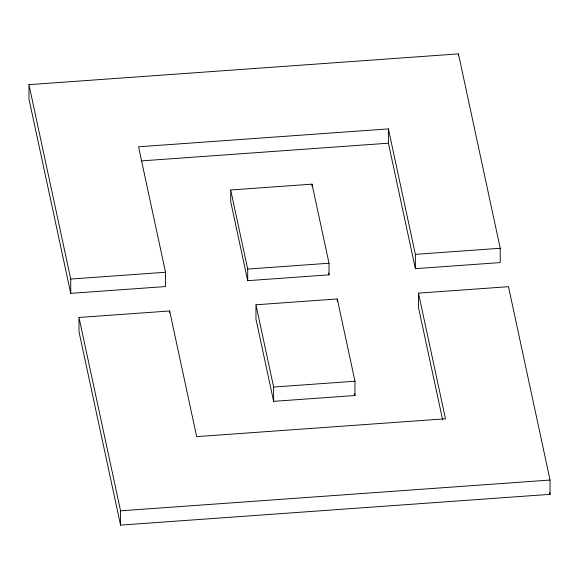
<?xml version="1.0" encoding="UTF-8"?>
<svg xmlns="http://www.w3.org/2000/svg" width="579" height="579" viewBox="0 0 579 579"><rect width="100%" height="100%" fill="white"/><g stroke="black" fill="none" stroke-linecap="round" stroke-linejoin="round"><path stroke-width="0.87" d="M28.95 84.657L458.438 53.883L500.227 248.275L500.227 262.577L415.375 268.656L388.4 143.194L388.4 128.9L138.555 146.798L165.522 272.26L165.522 286.554L70.739 293.35L28.95 98.951L28.95 84.657L70.739 279.049L70.739 293.35M141.262 160.904L388.4 143.194M230.695 189.977L312.023 184.144L329.024 263.235L329.024 274.844L247.696 280.67L230.695 201.579L230.695 189.977L247.696 269.061L247.696 280.67M70.739 279.049L165.522 272.26M388.4 128.9L415.375 254.355L500.227 248.275M247.696 269.061L329.024 263.235M78.997 317.466L169.647 310.974L196.657 436.624L445.49 418.791L418.479 293.14L508.485 286.692L550.05 480.049L550.05 494.343L120.562 525.117L78.997 331.76L78.997 317.466L120.562 510.823L120.562 525.117M255.954 304.786L337.282 298.959L354.97 381.221L354.97 395.515L273.635 401.341L255.954 319.087L255.954 304.786L273.635 387.047L273.635 401.341M273.635 387.047L354.97 381.221M120.562 510.823L550.05 480.049M549.674 492.577L550.05 494.343M442.653 419.905L418.479 307.435L418.479 293.14M328.648 273.085L329.024 274.844M354.594 393.763L354.97 395.515M458.438 53.883L458.438 55.671M415.375 254.355L415.375 268.656M337.282 298.959L337.282 301.637M312.023 184.144L312.023 185.931M169.647 310.974L169.647 312.761"/></g></svg>
